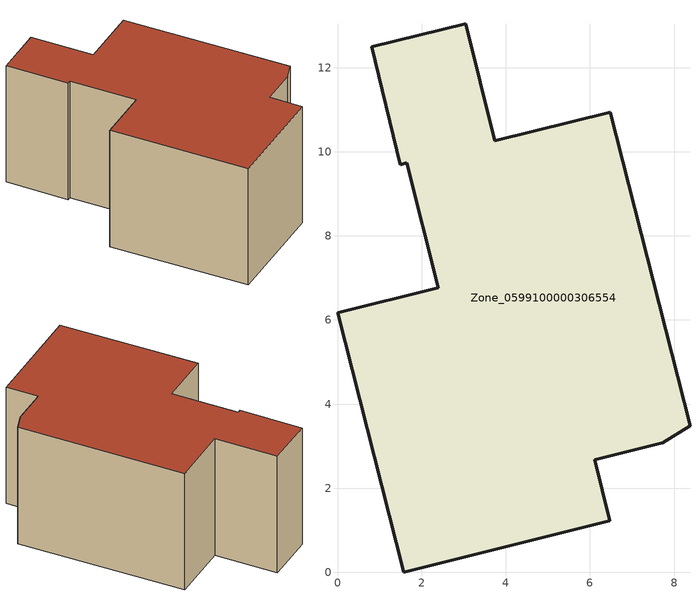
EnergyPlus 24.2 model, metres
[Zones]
Zone_0599100000306554
 floor ground (C_G): 6.11,2.68 6.47,1.23 1.58,0 0,6.17 2.39,6.77 1.65,9.74 1.49,9.7 0.81,12.5 3.05,13.05 3.74,10.26 6.48,10.94 8.38,3.49 7.73,3.08 z0
 wall outside (C_F): 1.65,9.74 2.39,6.77 0,6.17 1.58,0 6.47,1.23 6.11,2.68 7.73,3.08 8.38,3.49 6.48,10.94 3.74,10.26 3.05,13.05 0.81,12.5 1.49,9.7 1.65,9.74 z0:5.85
 roof outside (C_R): 7.73,3.08 8.38,3.49 6.48,10.94 3.74,10.26 3.05,13.05 0.81,12.5 1.49,9.7 1.65,9.74 2.39,6.77 0,6.17 1.58,0 6.47,1.23 6.11,2.68 z5.85
[BUILDING]
Pand.0599100000306554: North Axis=0; Terrain=City; Loads Convergence Tolerance Value=0.04; Temperature Convergence Tolerance Value=0.4; Solar Distribution=FullExterior; Maximum Number of Warmup Days=25; Minimum Number of Warmup Days=1
[Site:Location]
Rotterdam.The.Hague.AP_ZH_NLD Design_Conditions: Latitude=51.96; Longitude=4.45; Time Zone=1; Elevation=-4.5
[SITE:GROUNDTEMPERATURE:BUILDINGSURFACE]
18, 18, 18, 18, 18, 18, 18, 18, 18, 18, 18, 18
[MATERIAL] Thermal Absorptance=0.9; Solar Absorptance=0.7; Visible Absorptance=0.7
Name | Roughness | Thickness | Conductivity | Density | Specific Heat
G.TC.1965-1974 | MediumSmooth | 0.15 | 0.882353 | 540 | 1210
F.TC.1965-1974 | Rough | 0.3 | 0.697674 | 1920 | 840
R.TC.1965-1974 | MediumRough | 0.2 | 0.232558 | 1500 | 1000
[CONSTRUCTION]
C_G: G.TC.1965-1974
C_F: F.TC.1965-1974
C_R: R.TC.1965-1974
[ZONE]
Zone_0599100000306554: Type=1; Multiplier=1; Ceiling Height=Autocalculate; Volume=Autocalculate; Floor Area=autocalculate; Part of Total Floor Area=Yes
[ZONEINFILTRATION:DESIGNFLOWRATE]
Infil_Zone_0599100000306554: Zone or ZoneList or Space or SpaceList=Zone_0599100000306554; Schedule=AlwaysOn; Design Flow Rate Calculation Method=Flow/Area; Flow Rate per Floor Area=0.003; Constant Term Coefficient=1; Temperature Term Coefficient=0; Velocity Term Coefficient=0; Velocity Squared Term Coefficient=0
[HVACTEMPLATE:ZONE:IDEALLOADSAIRSYSTEM]
Zone_0599100000306554: Maximum Heating Supply Air Temperature=50; Minimum Cooling Supply Air Temperature=13; Maximum Heating Supply Air Humidity Ratio=0.0156; Minimum Cooling Supply Air Humidity Ratio=0.0077; Heating Limit=NoLimit; Cooling Limit=NoLimit; Dehumidification Control Type=ConstantSensibleHeatRatio; Cooling Sensible Heat Ratio=0.7; Dehumidification Setpoint=60; Humidification Control Type=None; Humidification Setpoint=30; Outdoor Air Method=None; Outdoor Air Flow Rate per Person=0.00944; Outdoor Air Flow Rate per Zone Floor Area=0; Outdoor Air Flow Rate per Zone=0; Demand Controlled Ventilation Type=None; Outdoor Air Economizer Type=NoEconomizer; Heat Recovery Type=None; Sensible Heat Recovery Effectiveness=0.7; Latent Heat Recovery Effectiveness=0.65
[ZONECONTROL:THERMOSTAT]
ThermostatControl_Zone_0599100000306554: Zone or ZoneList=Zone_0599100000306554; Control Type Schedule=DualSetpointControlType; Control 1=Thermostat_Zone_0599100000306554; Temperature Difference Between Cutout And Setpoint=0
[THERMOSTATSETPOINT:DUALSETPOINT]
Thermostat_Zone_0599100000306554: Heating Setpoint Temperature Schedule=HeatingSetpoint_Zone_0599100000306554; Cooling Setpoint Temperature Schedule=CoolingSetpoint_Zone_0599100000306554
[SCHEDULE:COMPACT]
HeatingSetpoint_Zone_0599100000306554: Through: 12/31, For: AllDays, Until: 24:00, 21
CoolingSetpoint_Zone_0599100000306554: Through: 12/31, For: AllDays, Until: 24:00, 24
DualSetpointControlType: Through: 12/31, For: AllDays, Until: 24:00, 4
AlwaysOn: Through: 12/31, For: AllDays, Until: 24:00, 1
